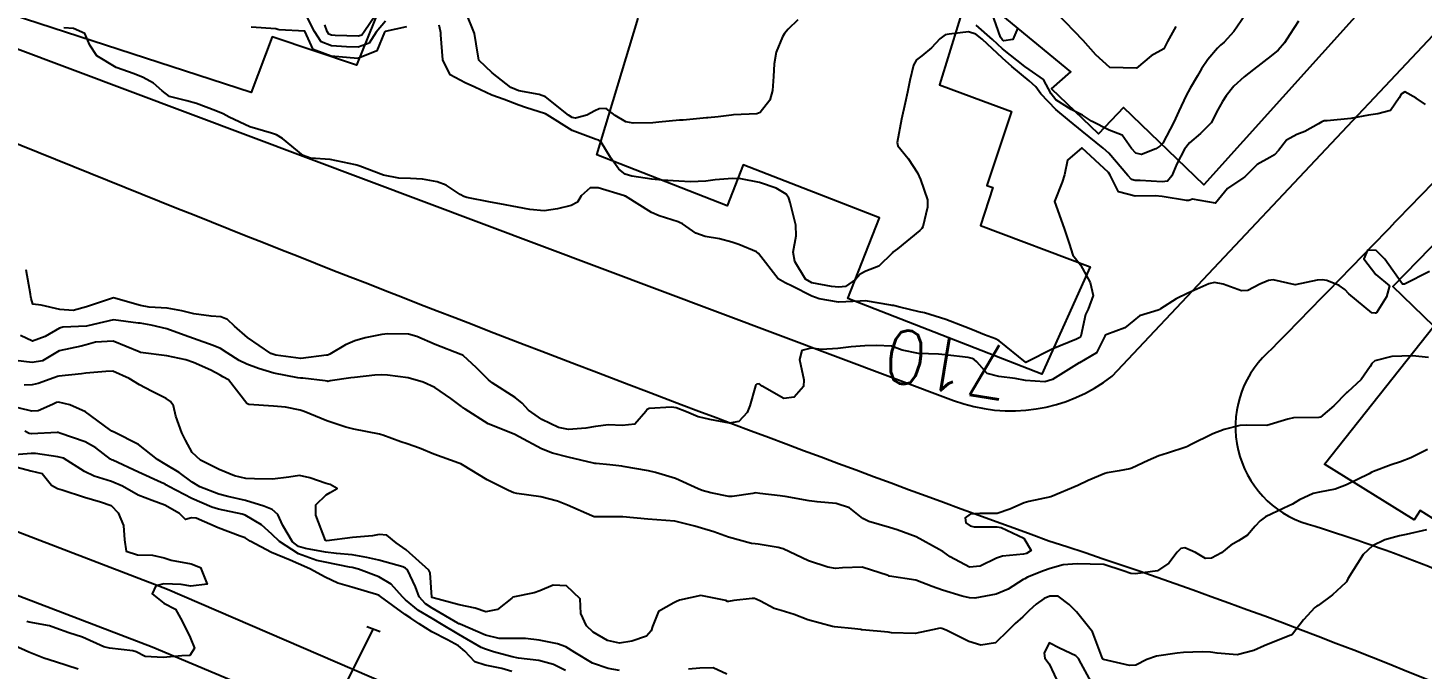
# Model space of a CAD drawing. Header units: metres. Extents: x 292545 to 299085, y 7450245 to 7463078.
# Drawn here: x 292854.6 to 292958.5, y 7462807.4 to 7462855.1 of the extents above; entities that cross this region are included whole.
import ezdxf
from ezdxf.enums import TextEntityAlignment as Align

# ---------------------------------------------------------------- set-up
doc = ezdxf.new("R2010")
doc.units = ezdxf.units.M
for name, color, linetype in [('Cotas', 45, 'Continuous'), ('Curvas de Nivel 1m', 11, 'Continuous'), ('Curvas de Nivel 5m', 15, 'Continuous'), ('Edificações', 30, 'Continuous'), ('Linha Férrea', 20, 'Continuous'), ('Pórtico', 62, 'Continuous'), ('Vias Primárias', 230, 'Continuous')]:
    doc.layers.add(name, color=color, linetype=linetype)
doc.styles.add('Style-STANDARD', font='STANDARD.shx')

msp = doc.modelspace()

# ---------------------------------------------------------------- linework, layer by layer
at = {"layer": 'Curvas de Nivel 1m', "flags": 128}
for points, elevation in [([(292881.26, 7462855.64), (292880.57, 7462854.82), (292880.06, 7462854.01), (292879.24, 7462853.7), (292878.36, 7462853.72), (292877.24, 7462853.81), (292876.47, 7462854.09), (292875.99, 7462854.87), (292875.27, 7462856.27)], 713), ([(292880.52, 7462856.08), (292879.68, 7462854.83), (292879.5, 7462854.59), (292879.25, 7462854.51), (292877.53, 7462854.58), (292877.25, 7462854.59), (292877.05, 7462854.67), (292876.93, 7462854.86), (292876.75, 7462855.37)], 714), ([(292949.27, 7462855.63), (292948.62, 7462854.65), (292948.23, 7462854.02), (292947.77, 7462853.49), (292947.23, 7462853.05), (292945.92, 7462852.05), (292945.22, 7462851.5), (292944.47, 7462850.81), (292943.88, 7462850.07), (292943.61, 7462849.66), (292943.18, 7462848.87), (292942.93, 7462848.33), (292942.77, 7462848.08), (292941.98, 7462847.28), (292941.16, 7462846.58), (292940.78, 7462846.11), (292940.22, 7462845.03), (292939.83, 7462844.12), (292939.52, 7462843.72), (292939.12, 7462843.67), (292937.49, 7462843.78), (292937.12, 7462843.78), (292936.83, 7462843.86), (292936.56, 7462844.16), (292935.15, 7462845.8), (292934.72, 7462846.18), (292933.17, 7462847.46), (292932.23, 7462848.21), (292931.19, 7462849.05), (292930.09, 7462850.24), (292929.71, 7462850.75), (292929.21, 7462851.2), (292927.92, 7462852.26), (292927.23, 7462852.87), (292925.72, 7462854.29), (292925.25, 7462854.67), (292924.7, 7462854.85), (292923.25, 7462854.68), (292922.96, 7462854.61), (292922.56, 7462854.33), (292921.93, 7462853.64), (292921.23, 7462853.05), (292920.82, 7462852.75), (292920.61, 7462852.35), (292920.33, 7462851.23), (292920.14, 7462850.35), (292919.97, 7462849.57), (292919.7, 7462848.35), (292919.39, 7462846.6), (292919.43, 7462846.37), (292920.21, 7462845.42), (292920.89, 7462844.34), (292921.13, 7462843.86), (292921.63, 7462842.33), (292921.64, 7462841.79), (292921.29, 7462840.34), (292921.22, 7462840.2), (292921.08, 7462840.05), (292919.4, 7462838.7), (292919.06, 7462838.44), (292919.03, 7462838.41), (292919, 7462838.37), (292918.02, 7462837.41), (292917.04, 7462837.03), (292916.62, 7462836.81), (292916.28, 7462836.4), (292915.53, 7462835.9), (292915.03, 7462835.84), (292914.5, 7462835.89), (292913.03, 7462836.16), (292912.55, 7462836.44), (292911.76, 7462837.74), (292911.64, 7462838.45), (292911.86, 7462839.67), (292911.83, 7462840.45), (292911.42, 7462842.14), (292911.32, 7462842.46), (292911.11, 7462842.77), (292910.37, 7462843.21), (292909.12, 7462843.64), (292907.73, 7462843.89), (292907.12, 7462843.93), (292905.82, 7462843.83), (292905.12, 7462843.72), (292903.99, 7462843.67), (292903.12, 7462843.74), (292901.89, 7462843.8), (292901.12, 7462843.88), (292899.62, 7462844.1), (292899.13, 7462844.26), (292898.65, 7462844.61), (292898.03, 7462845.5), (292897.34, 7462846.63), (292897.15, 7462846.77), (292896.97, 7462846.82), (292895.17, 7462847.5), (292893.32, 7462848.67), (292893.18, 7462848.75), (292891.7, 7462849.21), (292891.19, 7462849.38), (292890.11, 7462849.8), (292889.2, 7462850.13), (292887.93, 7462850.73), (292887.21, 7462851.04), (292886.09, 7462851.64), (292885.55, 7462852.77), (292885.38, 7462854.63), (292885.38, 7462854.77), (292885.36, 7462854.88), (292885.26, 7462855.35)], 712), ([(292911.99, 7462855.73), (292911.26, 7462855.03), (292910.99, 7462854.73), (292910.84, 7462854.46), (292910.37, 7462853.33), (292910.21, 7462852.47), (292910.17, 7462851.51), (292910.1, 7462850.47), (292909.91, 7462849.75), (292909.18, 7462848.84), (292908.92, 7462848.74), (292907.18, 7462848.66), (292907.04, 7462848.65), (292906.05, 7462848.52), (292905.27, 7462848.44), (292905.18, 7462848.43), (292903.44, 7462848.28), (292903.18, 7462848.26), (292901.64, 7462848.11), (292901.18, 7462848.07), (292899.72, 7462848.05), (292899.18, 7462848.15), (292898.38, 7462848.61), (292897.7, 7462849.14), (292897.19, 7462849.1), (292896.86, 7462848.96), (292896.26, 7462848.64), (292895.42, 7462848.41), (292895.18, 7462848.47), (292894.9, 7462848.65), (292893.2, 7462850), (292892.71, 7462850.19), (292891.2, 7462850.44), (292890.61, 7462850.71), (292889.21, 7462851.79), (292888.23, 7462852.73), (292888.03, 7462853.95), (292887.91, 7462854.73), (292887.27, 7462856.26)], 713), ([(292945.27, 7462856.06), (292944.45, 7462854.87), (292943.73, 7462854.08), (292943.47, 7462853.85), (292943.24, 7462853.63), (292942.53, 7462852.79), (292942.06, 7462852.09), (292941.75, 7462851.56), (292941.21, 7462850.65), (292940.91, 7462850.1), (292940.37, 7462848.93), (292940, 7462848.12), (292939.16, 7462846.56), (292938.96, 7462846.33), (292938.65, 7462846.13), (292937.58, 7462845.71), (292937.15, 7462845.8), (292936.84, 7462846.15), (292936.13, 7462847.14), (292935.17, 7462847.53), (292933.87, 7462848.19), (292933.18, 7462848.63), (292932.34, 7462849.06), (292931.2, 7462849.78), (292930.85, 7462850.23), (292930.28, 7462851.3), (292929.22, 7462852.04), (292928.89, 7462852.25), (292927.24, 7462853.58), (292926.49, 7462854.28), (292925.26, 7462855.33)], 713), ([(292928.37, 7462855.14), (292927.99, 7462854.26), (292927.33, 7462854.18), (292927.24, 7462854.24), (292927.21, 7462854.27), (292927.07, 7462854.45), (292926.43, 7462856.28)], 714), ([(292940.13, 7462855.25), (292939.53, 7462854.13), (292939.24, 7462853.58), (292938.31, 7462853.06), (292937.22, 7462852.15), (292935.22, 7462852.18), (292934.19, 7462853.14), (292933.24, 7462854.2), (292931.27, 7462856.22)], 714), ([(292958.73, 7462849.44), (292958.05, 7462849.91), (292957.2, 7462850.37), (292956.92, 7462850.2), (292956.78, 7462849.92), (292956.13, 7462848.99), (292955.18, 7462848.73), (292954.49, 7462848.64), (292953.18, 7462848.39), (292951.42, 7462848.23), (292951.18, 7462848.21), (292951.02, 7462848.15), (292950.77, 7462847.99), (292949.74, 7462847.43), (292949.16, 7462847.21), (292948.39, 7462846.79), (292947.79, 7462846.02), (292947.49, 7462845.69), (292947.14, 7462845.48), (292946.21, 7462844.97), (292945.29, 7462844.06), (292945.12, 7462843.94), (292944, 7462843.19), (292943.1, 7462842.08), (292941.39, 7462842.39), (292941.1, 7462842.28), (292940.94, 7462842.28), (292939.11, 7462842.58), (292938.61, 7462842.63), (292937.11, 7462842.6), (292935.88, 7462842.93), (292935.25, 7462844.18), (292935.13, 7462844.38), (292933.15, 7462846.2), (292932.07, 7462845.28), (292931.84, 7462844.21), (292931.68, 7462843.66), (292931.1, 7462842.22), (292931.81, 7462840.21), (292932.19, 7462839.08), (292932.47, 7462838.21), (292933.05, 7462837.51), (292933.75, 7462836.19), (292933.99, 7462835.22), (292933.61, 7462834.19), (292933.4, 7462833.8), (292933.06, 7462832.2), (292933.04, 7462832.14), (292932.98, 7462832.1), (292932.74, 7462831.96), (292930.97, 7462831.24), (292929.02, 7462830.25), (292928.97, 7462830.24), (292928.94, 7462830.25), (292926.98, 7462831.85), (292926.7, 7462832), (292925.89, 7462832.29), (292924.99, 7462832.66), (292924.42, 7462832.88), (292923, 7462833.44), (292921.42, 7462833.92), (292921.01, 7462834.01), (292919.57, 7462834.36), (292919.12, 7462834.48), (292919.01, 7462834.48), (292918.9, 7462834.49), (292917.02, 7462834.81), (292916.62, 7462834.79), (292915.02, 7462834.73), (292913.57, 7462834.98), (292913.02, 7462835.18), (292911.57, 7462835.91), (292911.03, 7462836.16), (292910.53, 7462836.47), (292909.06, 7462838.35), (292908.91, 7462838.48), (292907.59, 7462839.02), (292907.07, 7462839.2), (292906.16, 7462839.43), (292905.07, 7462839.62), (292904.39, 7462839.85), (292903.39, 7462840.56), (292903.18, 7462840.66), (292903.08, 7462840.69), (292901.66, 7462841.14), (292901.09, 7462841.4), (292899.15, 7462842.6), (292899.1, 7462842.62), (292899.07, 7462842.64), (292897.11, 7462843.24), (292896.51, 7462843.24), (292895.85, 7462842.64), (292895.57, 7462842.17), (292895.1, 7462841.91), (292894.09, 7462841.66), (292893.09, 7462841.51), (292892.02, 7462841.61), (292891.1, 7462841.79), (292889.78, 7462842.04), (292889.1, 7462842.17), (292887.34, 7462842.51), (292887.11, 7462842.59), (292886.84, 7462842.74), (292885.78, 7462843.42), (292885.12, 7462843.67), (292884.03, 7462843.88), (292883.12, 7462843.93), (292882.27, 7462843.95), (292881.13, 7462844.17), (292879.36, 7462844.84), (292879.2, 7462844.9), (292879.13, 7462844.92), (292879.03, 7462844.95), (292877.14, 7462845.33), (292875.69, 7462845.43), (292875.14, 7462845.63), (292873.59, 7462846.91), (292873.16, 7462847.18), (292872.77, 7462847.3), (292871.17, 7462847.77), (292869.63, 7462848.5), (292869.18, 7462848.73), (292868.63, 7462848.97), (292867.19, 7462849.5), (292866.48, 7462849.7), (292865.19, 7462850.03), (292864.64, 7462850.45), (292863.98, 7462851.02), (292863.21, 7462851.45), (292862.54, 7462851.71), (292861.22, 7462852.2), (292859.78, 7462853.06), (292859.24, 7462853.86), (292858.88, 7462854.71), (292858.03, 7462855.09), (292857.3, 7462855.15)], 711), ([(292882.84, 7462855.21), (292881.25, 7462854.87), (292881.2, 7462854.81), (292880.62, 7462853.43), (292879.22, 7462852.85), (292877.23, 7462853.02), (292875.88, 7462853.52), (292875.25, 7462854.88), (292873.34, 7462855), (292873.25, 7462855.02), (292873.11, 7462855.06), (292871.26, 7462855.2)], 712), ([(292958.97, 7462830.6), (292957.78, 7462830.72), (292956.97, 7462830.71), (292956.23, 7462830.67), (292954.97, 7462830.35), (292954.75, 7462830.15), (292954.62, 7462829.94), (292953.94, 7462828.96), (292952.93, 7462828.02), (292952.9, 7462828), (292952.86, 7462827.97), (292951.9, 7462827), (292950.91, 7462826.17), (292950.78, 7462826.13), (292948.91, 7462826.11), (292948.49, 7462826.02), (292946.91, 7462825.55), (292945.4, 7462825.56), (292944.91, 7462825.55), (292943.73, 7462825.24), (292942.9, 7462824.93), (292941.24, 7462824.1), (292941.02, 7462823.98), (292940.89, 7462823.92), (292939.53, 7462823.48), (292938.88, 7462823.28), (292938.07, 7462822.94), (292936.87, 7462822.36), (292936.72, 7462822.31), (292935.92, 7462822.17), (292935.03, 7462822.01), (292934.86, 7462821.97), (292933.61, 7462821.44), (292932.85, 7462821.07), (292930.84, 7462820.23), (292929.19, 7462819.89), (292928.84, 7462819.78), (292927.78, 7462819.32), (292926.83, 7462819), (292925.53, 7462818.99), (292924.83, 7462818.95), (292924.46, 7462818.67), (292924.49, 7462818.3), (292924.82, 7462818.08), (292925.13, 7462817.99), (292926.82, 7462817.99), (292927.14, 7462817.95), (292928.81, 7462817.16), (292929.37, 7462816.24), (292929.02, 7462816.01), (292928.79, 7462815.97), (292927.24, 7462815.82), (292926.79, 7462815.68), (292925.57, 7462815.08), (292924.78, 7462815.01), (292923.34, 7462815.77), (292922.79, 7462816.16), (292922.69, 7462816.22), (292922.51, 7462816.32), (292920.81, 7462817.25), (292919.39, 7462817.79), (292918.82, 7462817.95), (292917.26, 7462818.39), (292916.83, 7462818.62), (292915.84, 7462819.41), (292914.84, 7462819.73), (292913.43, 7462819.85), (292912.84, 7462819.93), (292911.05, 7462820.25), (292910.84, 7462820.28), (292910.68, 7462820.3), (292909.16, 7462820.49), (292908.84, 7462820.52), (292908.82, 7462820.52), (292908.64, 7462820.49), (292907.09, 7462820.26), (292906.84, 7462820.26), (292905.5, 7462820.52), (292904.85, 7462820.71), (292904.55, 7462820.83), (292902.86, 7462821.6), (292901.39, 7462822.05), (292900.87, 7462822.17), (292898.97, 7462822.5), (292898.87, 7462822.51), (292897.97, 7462822.61), (292896.97, 7462822.72), (292896.87, 7462822.72), (292896.76, 7462822.74), (292894.88, 7462823.19), (292893.7, 7462823.49), (292892.88, 7462823.81), (292891.22, 7462824.7), (292890.9, 7462824.87), (292890.6, 7462825), (292888.91, 7462825.67), (292887.2, 7462826.75), (292887.04, 7462826.86), (292886.92, 7462826.96), (292886.13, 7462827.56), (292884.94, 7462828.37), (292884.08, 7462828.78), (292882.95, 7462829.09), (292881.43, 7462829.29), (292880.95, 7462829.31), (292880.48, 7462829.3), (292878.95, 7462829.12), (292878.7, 7462829.09), (292877.16, 7462828.86), (292876.97, 7462828.83), (292876.94, 7462828.84), (292876.92, 7462828.84), (292876.78, 7462828.86), (292875.12, 7462829.06), (292874.94, 7462829.07), (292874.75, 7462829.08), (292872.95, 7462829.45), (292871.82, 7462829.79), (292870.95, 7462830.11), (292870.38, 7462830.37), (292869.48, 7462830.95), (292868.97, 7462831.28), (292868.44, 7462831.5), (292866.98, 7462832.02), (292866.27, 7462832.27), (292864.99, 7462832.74), (292863.82, 7462833.02), (292862.99, 7462833.15), (292862.85, 7462833.17), (292861, 7462833.4), (292859.51, 7462833.07), (292858.99, 7462832.94), (292857.24, 7462832.85), (292856.99, 7462832.79), (292855.93, 7462832.16), (292854.98, 7462831.82), (292854.08, 7462832.23)], 709), ([(292958.89, 7462823.76), (292957.65, 7462823.14), (292956.88, 7462822.85), (292956.18, 7462822.62), (292954.87, 7462822.11), (292954.75, 7462822.06), (292954.54, 7462821.94), (292952.85, 7462821.13), (292952.02, 7462820.81), (292950.85, 7462820.58), (292950.36, 7462820.48), (292949.36, 7462820), (292949.04, 7462819.81), (292948.84, 7462819.7), (292948.19, 7462819.38), (292946.83, 7462818.75), (292946.41, 7462818.46), (292946.05, 7462818.05), (292945.48, 7462817.39), (292944.81, 7462816.95), (292944.24, 7462816.63), (292943.55, 7462816.07), (292942.79, 7462815.66), (292942.35, 7462815.64), (292941.6, 7462816.1), (292940.8, 7462816.43), (292940.52, 7462816.39), (292940.23, 7462816.12), (292939.61, 7462815.3), (292938.78, 7462814.73), (292937.13, 7462814.51), (292936.78, 7462814.53), (292936.22, 7462814.72), (292934.78, 7462815.21), (292933.75, 7462815.22), (292932.78, 7462815.25), (292931.74, 7462815.17), (292930.78, 7462814.91), (292930.28, 7462814.73), (292929.08, 7462814.25), (292928.88, 7462814.14), (292928.77, 7462814.08), (292927.65, 7462813.37), (292926.76, 7462812.98), (292925.17, 7462812.7), (292924.76, 7462812.72), (292924.22, 7462812.84), (292922.76, 7462813.29), (292922, 7462813.57), (292920.77, 7462814.02), (292918.81, 7462814.33), (292918.77, 7462814.34), (292918.7, 7462814.37), (292916.78, 7462815), (292915.3, 7462814.94), (292914.78, 7462814.89), (292914.21, 7462814.99), (292912.78, 7462815.46), (292910.9, 7462816.36), (292910.8, 7462816.4), (292910.52, 7462816.46), (292909.03, 7462816.71), (292908.81, 7462816.74), (292908.53, 7462816.77), (292906.81, 7462817.23), (292905.72, 7462817.62), (292904.82, 7462817.89), (292904.32, 7462818.04), (292902.82, 7462818.42), (292900.82, 7462818.58), (292898.96, 7462818.75), (292898.82, 7462818.75), (292896.93, 7462818.74), (292896.82, 7462818.75), (292896.64, 7462818.82), (292894.83, 7462819.62), (292894.08, 7462819.91), (292892.84, 7462820.24), (292891.06, 7462820.48), (292890.84, 7462820.53), (292890.42, 7462820.7), (292888.85, 7462821.5), (292887, 7462822.62), (292886.87, 7462822.69), (292886.73, 7462822.75), (292884.88, 7462823.42), (292883.81, 7462823.86), (292882.89, 7462824.19), (292882.42, 7462824.33), (292881.06, 7462824.82), (292880.89, 7462824.87), (292880.83, 7462824.89), (292878.9, 7462825.28), (292878.32, 7462825.43), (292876.91, 7462825.88), (292875.21, 7462826.59), (292874.92, 7462826.69), (292873.83, 7462826.9), (292872.92, 7462826.98), (292871.09, 7462827.1), (292870.93, 7462827.18), (292869.57, 7462828.95), (292869.16, 7462829.17), (292868.95, 7462829.28), (292868.25, 7462829.67), (292866.96, 7462830.24), (292866.4, 7462830.43), (292864.97, 7462830.74), (292863.02, 7462830.98), (292862.97, 7462830.99), (292862.91, 7462831.03), (292860.98, 7462831.83), (292859.66, 7462831.75), (292858.98, 7462831.55), (292858.6, 7462831.46), (292856.97, 7462831.1), (292855.72, 7462830.36), (292854.96, 7462830.23), (292853.72, 7462830.38)], 708), ([(292958.81, 7462817.77), (292957.3, 7462817.42), (292956.81, 7462817.32), (292955.71, 7462817.03), (292954.8, 7462816.59), (292954.09, 7462815.95), (292952.95, 7462814.14), (292952.87, 7462813.97), (292952.84, 7462813.9), (292952.77, 7462813.83), (292951.8, 7462812.94), (292950.75, 7462812.15), (292950.64, 7462812.09), (292950.5, 7462811.99), (292949.65, 7462811.09), (292948.83, 7462810.01), (292948.77, 7462809.96), (292948.72, 7462809.94), (292948.62, 7462809.91), (292946.71, 7462809.15), (292945.96, 7462808.8), (292944.71, 7462808.48), (292943.21, 7462808.59), (292942.71, 7462808.67), (292942.1, 7462808.71), (292940.71, 7462808.64), (292940.23, 7462808.59), (292938.71, 7462808.37), (292937.99, 7462808.14), (292937.15, 7462807.7), (292936.7, 7462807.68), (292934.75, 7462808.13), (292934.7, 7462808.16), (292934.69, 7462808.18), (292934.67, 7462808.21), (292933.93, 7462810.19), (292932.75, 7462811.68), (292932.2, 7462812.21), (292931.37, 7462812.83), (292930.76, 7462812.85), (292930.32, 7462812.67), (292929.73, 7462812.24), (292929.21, 7462811.78), (292928.74, 7462811.31), (292928.18, 7462810.8), (292927.63, 7462810.26), (292926.71, 7462809.38), (292925.61, 7462809.19), (292924.71, 7462809.47), (292923.03, 7462810.32), (292922.72, 7462810.44), (292922.59, 7462810.46), (292922.01, 7462810.33), (292920.72, 7462810.07), (292918.97, 7462810.12), (292918.72, 7462810.15), (292916.78, 7462810.34), (292916.72, 7462810.34), (292916.68, 7462810.35), (292916.23, 7462810.4), (292914.72, 7462810.55), (292914.57, 7462810.58), (292912.73, 7462811.09), (292911.71, 7462811.47), (292910.74, 7462811.77), (292910.21, 7462811.93), (292909.2, 7462812.48), (292908.89, 7462812.62), (292908.75, 7462812.66), (292908.57, 7462812.68), (292907.22, 7462812.51), (292906.82, 7462812.44), (292906.75, 7462812.45), (292906.61, 7462812.51), (292904.76, 7462812.89), (292903.17, 7462812.55), (292902.89, 7462812.41), (292902.75, 7462812.35), (292901.61, 7462811.7), (292901.16, 7462810.58), (292901.05, 7462810.25), (292900.72, 7462809.87), (292899.61, 7462809.49), (292898.71, 7462809.35), (292897.8, 7462809.53), (292896.73, 7462810.15), (292896.23, 7462810.64), (292895.83, 7462811.56), (292895.76, 7462812.64), (292894.76, 7462813.61), (292893.76, 7462813.66), (292892.76, 7462813.24), (292892.35, 7462813.09), (292890.75, 7462812.76), (292890.72, 7462812.74), (292890.68, 7462812.7), (292889.62, 7462811.84), (292888.74, 7462811.67), (292887.95, 7462811.94), (292886.75, 7462812.2), (292884.81, 7462812.71), (292884.75, 7462812.74), (292884.73, 7462812.75), (292884.72, 7462812.77), (292884.59, 7462814.59), (292884.51, 7462814.77), (292882.8, 7462816.28), (292882.07, 7462816.8), (292881.38, 7462817.38), (292880.81, 7462817.44), (292880.29, 7462817.34), (292878.81, 7462817.21), (292876.89, 7462816.96), (292876.8, 7462816.99), (292876.09, 7462818.88), (292876.08, 7462819.64), (292876.85, 7462820.39), (292877.16, 7462820.55), (292877.68, 7462820.86), (292877.14, 7462821.15), (292876.86, 7462821.23), (292875.63, 7462821.65), (292874.86, 7462821.81), (292874.07, 7462821.69), (292872.86, 7462821.56), (292871.51, 7462821.58), (292870.86, 7462821.6), (292870.02, 7462821.79), (292868.87, 7462822.27), (292867.48, 7462822.97), (292866.88, 7462823.54), (292866.36, 7462824.46), (292866.11, 7462824.99), (292865.66, 7462826.25), (292865.47, 7462827), (292865.25, 7462827.33), (292864.93, 7462827.55), (292863.85, 7462828.11), (292862.94, 7462828.58), (292862.18, 7462829.04), (292860.95, 7462829.58), (292860.43, 7462829.57), (292858.95, 7462829.43), (292858.63, 7462829.4), (292856.94, 7462829.22), (292856.85, 7462829.2), (292856.57, 7462829.1), (292855.39, 7462828.67), (292854.94, 7462828.57), (292854.35, 7462828.54)], 707), ([(292898.69, 7462807.32), (292897.86, 7462807.45), (292896.7, 7462807.86), (292895.38, 7462808.64), (292894.71, 7462809.08), (292894.08, 7462809.29), (292892.72, 7462809.56), (292891.71, 7462809.7), (292890.72, 7462809.69), (292889.74, 7462809.69), (292888.72, 7462809.94), (292886.83, 7462810.75), (292886.77, 7462810.78), (292886.73, 7462810.79), (292886.66, 7462810.83), (292884.74, 7462811.94), (292884.24, 7462812.26), (292883.79, 7462812.78), (292883.5, 7462813.53), (292882.91, 7462814.79), (292882.77, 7462814.92), (292882.55, 7462815.02), (292880.78, 7462815.52), (292879.88, 7462815.73), (292878.79, 7462815.92), (292877.63, 7462816.01), (292876.79, 7462816.12), (292875.3, 7462816.38), (292874.8, 7462816.55), (292874.34, 7462816.89), (292873.63, 7462818.09), (292873.25, 7462818.91), (292872.83, 7462819.3), (292872.2, 7462819.55), (292870.84, 7462819.96), (292869.53, 7462820.27), (292868.85, 7462820.44), (292867.43, 7462820.97), (292866.86, 7462821.32), (292865.91, 7462822.04), (292864.87, 7462822.66), (292864.29, 7462823.02), (292862.88, 7462824.14), (292861.05, 7462825.05), (292860.89, 7462825.12), (292860.7, 7462825.25), (292858.92, 7462826.56), (292857.75, 7462827.09), (292856.92, 7462827.27), (292856.77, 7462827.25), (292856.46, 7462827.1), (292855.39, 7462826.64), (292854.92, 7462826.62), (292853, 7462827.07)], 706), ([(292890.69, 7462807.23), (292889.94, 7462807.46), (292888.69, 7462807.71), (292887.92, 7462807.95), (292887.18, 7462808.74), (292886.71, 7462809.14), (292885.88, 7462809.59), (292884.72, 7462810.18), (292883.79, 7462810.78), (292883.15, 7462811.2), (292882.74, 7462811.48), (292880.89, 7462812.82), (292880.81, 7462812.88), (292880.75, 7462812.92), (292880.61, 7462812.97), (292878.76, 7462813.52), (292877.71, 7462813.8), (292876.77, 7462814.25), (292875.64, 7462814.88), (292874.78, 7462815.26), (292874.17, 7462815.51), (292872.79, 7462816.08), (292871.2, 7462816.93), (292870.96, 7462817.09), (292870.81, 7462817.18), (292870.45, 7462817.3), (292868.81, 7462817.93), (292867.16, 7462818.64), (292866.82, 7462818.67), (292866.38, 7462818.55), (292865.92, 7462818.99), (292864.83, 7462819.62), (292863.9, 7462819.96), (292862.84, 7462820.36), (292861.67, 7462821.04), (292860.86, 7462821.38), (292859.56, 7462821.77), (292858.86, 7462822.13), (292857.28, 7462823.1), (292856.87, 7462823.22), (292855.21, 7462823.46), (292854.88, 7462823.45), (292853.03, 7462823.31)], 704), ([(292853.46, 7462822.55), (292854.86, 7462822.17), (292855.7, 7462821.96), (292856.39, 7462821.11), (292856.85, 7462820.86), (292857.18, 7462820.76), (292858.84, 7462820.21), (292860.04, 7462819.86), (292860.83, 7462819.59), (292861.35, 7462819.04), (292861.76, 7462818.1), (292861.84, 7462817.04), (292861.95, 7462816.2), (292862.79, 7462815.93), (292863.92, 7462815.89), (292864.79, 7462815.69), (292865.31, 7462815.52), (292866.79, 7462815.24), (292867.5, 7462814.97), (292867.99, 7462813.74), (292866.76, 7462813.59), (292866.04, 7462813.71), (292864.76, 7462813.77), (292864.17, 7462813.61), (292863.89, 7462813.02), (292864.75, 7462812.33), (292865.62, 7462811.88), (292866.12, 7462810.99), (292866.71, 7462809.77), (292867.04, 7462808.98), (292866.7, 7462808.43), (292866.1, 7462808.39), (292864.7, 7462808.28), (292863.36, 7462808.36), (292862.7, 7462808.69), (292862.44, 7462808.77), (292860.7, 7462808.96), (292860.29, 7462809.06), (292858.71, 7462809.8), (292857.69, 7462810.12), (292856.72, 7462810.47), (292856.25, 7462810.63), (292854.73, 7462810.91), (292854.56, 7462810.96)], 704), ([(292858.37, 7462807.4), (292856.69, 7462807.95), (292855.81, 7462808.23), (292854.71, 7462808.67), (292853.65, 7462809.14)], 703), ([(292933.99, 7462806.19), (292933.08, 7462807.82), (292932.88, 7462808.2), (292932.7, 7462808.4), (292931.48, 7462808.98), (292930.71, 7462809.37), (292930.33, 7462808.61), (292930.37, 7462808.23), (292930.7, 7462807.81), (292931.45, 7462806.22)], 706), ([(292906.69, 7462807.04), (292905.67, 7462807.5), (292904.69, 7462807.49), (292903.84, 7462807.4)], 706)]:
    msp.add_lwpolyline(points, dxfattribs=dict(at, elevation=elevation))
at = {"layer": 'Curvas de Nivel 5m', "flags": 128}
for points, elevation in [([(292959.04, 7462837.01), (292957.17, 7462836.05), (292957.03, 7462836.06), (292955.7, 7462837.93), (292955.06, 7462838.56), (292954.41, 7462838.6), (292954.15, 7462837.95), (292955.04, 7462836.77), (292956.05, 7462835.93), (292955.82, 7462835.13), (292955.09, 7462833.94), (292955.03, 7462833.91), (292955, 7462833.91), (292954.73, 7462833.94), (292953.02, 7462835.35), (292952.72, 7462835.66), (292952.3, 7462835.97), (292951.39, 7462836.34), (292951.04, 7462836.39), (292950.66, 7462836.37), (292949.03, 7462836.01), (292947.39, 7462836.39), (292947.04, 7462836.34), (292946.39, 7462836.05), (292945.51, 7462835.58), (292945.03, 7462835.57), (292943.67, 7462836.07), (292943.03, 7462836.18), (292942.59, 7462836.09), (292941.03, 7462835.39), (292940.17, 7462834.97), (292939.01, 7462834.22), (292938.96, 7462834.18), (292938.82, 7462834.13), (292937.44, 7462833.71), (292937, 7462833.37), (292936.34, 7462832.82), (292934.99, 7462832.32), (292934.89, 7462832.27), (292934.85, 7462832.18), (292934.22, 7462830.94), (292932.96, 7462830.21), (292932.94, 7462830.2), (292930.95, 7462828.96), (292930.39, 7462828.8), (292928.95, 7462828.89), (292928.17, 7462829.04), (292926.95, 7462829.18), (292926.08, 7462829.41), (292925.31, 7462830.29), (292925.12, 7462830.45), (292924.97, 7462830.53), (292924.66, 7462830.61), (292922.97, 7462830.8), (292922.45, 7462830.84), (292920.97, 7462830.89), (292919.75, 7462831.14), (292918.97, 7462831.45), (292917.85, 7462831.5), (292916.97, 7462831.47), (292915.96, 7462831.41), (292914.97, 7462831.27), (292913.75, 7462831.21), (292912.97, 7462831.31), (292912.28, 7462831.13), (292912.1, 7462830.45), (292912.44, 7462828.95), (292912.41, 7462828.45), (292911.72, 7462827.66), (292910.93, 7462827.55), (292909.33, 7462828.48), (292909.11, 7462828.65), (292908.94, 7462828.62), (292908.87, 7462828.56), (292908.82, 7462828.49), (292908.42, 7462827), (292908.22, 7462826.5), (292907.58, 7462825.83), (292906.9, 7462825.71), (292905.43, 7462826), (292904.91, 7462826.11), (292904.56, 7462826.19), (292903.69, 7462826.55), (292902.92, 7462826.85), (292902.57, 7462826.92), (292900.92, 7462826.81), (292900.77, 7462826.73), (292900.66, 7462826.58), (292899.84, 7462825.65), (292898.9, 7462825.54), (292897.88, 7462825.59), (292896.9, 7462825.47), (292896.2, 7462825.34), (292894.9, 7462825.25), (292894.16, 7462825.4), (292892.91, 7462825.98), (292891.93, 7462826.69), (292891.44, 7462827.2), (292890.93, 7462827.62), (292889.21, 7462828.72), (292888.95, 7462828.94), (292888.05, 7462829.83), (292887.05, 7462830.75), (292886.96, 7462830.8), (292886.88, 7462830.83), (292884.97, 7462831.56), (292883.6, 7462832.17), (292882.99, 7462832.34), (292881.44, 7462832.36), (292880.99, 7462832.32), (292879.75, 7462832.06), (292878.98, 7462831.85), (292878.28, 7462831.55), (292877.13, 7462830.86), (292877.02, 7462830.8), (292876.96, 7462830.79), (292876.87, 7462830.77), (292874.96, 7462830.54), (292873.09, 7462830.78), (292872.96, 7462830.82), (292872.89, 7462830.84), (292872.74, 7462830.91), (292870.98, 7462832.1), (292870.03, 7462832.94), (292869.49, 7462833.44), (292869, 7462833.64), (292868.29, 7462833.67), (292867, 7462833.85), (292866.1, 7462834.08), (292865.01, 7462834.27), (292863.67, 7462834.36), (292863.01, 7462834.47), (292861.01, 7462835.05), (292859.01, 7462834.37), (292858, 7462834.09), (292857, 7462834.17), (292855.63, 7462834.49), (292855.01, 7462834.57), (292854.88, 7462834.99), (292854.86, 7462835.12), (292854.83, 7462835.31), (292854.5, 7462837.13)], 710), ([(292894.69, 7462807.32), (292893.78, 7462807.75), (292892.7, 7462808.05), (292891.17, 7462808.23), (292890.7, 7462808.32), (292889.32, 7462808.71), (292888.71, 7462808.9), (292888.4, 7462809.03), (292886.72, 7462809.98), (292885.45, 7462810.76), (292884.74, 7462811.17), (292883.73, 7462811.77), (292882.75, 7462812.57), (292882.54, 7462812.8), (292881.7, 7462813.74), (292880.77, 7462814.27), (292879.25, 7462814.84), (292878.78, 7462814.98), (292878.6, 7462815.01), (292876.78, 7462815.37), (292876.16, 7462815.5), (292874.79, 7462815.98), (292873.37, 7462816.9), (292872.81, 7462817.45), (292872.03, 7462818.14), (292870.82, 7462818.86), (292870.59, 7462818.94), (292868.83, 7462819.31), (292868.34, 7462819.46), (292866.84, 7462820.1), (292865.12, 7462821.01), (292864.96, 7462821.11), (292864.85, 7462821.17), (292864.57, 7462821.3), (292862.86, 7462822.06), (292860.96, 7462822.96), (292860.87, 7462823), (292860.84, 7462823.01), (292860.79, 7462823.05), (292859.7, 7462823.88), (292858.89, 7462824.32), (292857.02, 7462824.97), (292856.89, 7462825.01), (292856.81, 7462825.01), (292854.89, 7462824.92), (292854.72, 7462824.95), (292854.4, 7462825.13)], 705)]:
    msp.add_lwpolyline(points, dxfattribs=dict(at, elevation=elevation))
at = {"layer": 'Edificações'}
for points in [[(292956.88, 7462859.73), (292942.22, 7462843.45), (292936.23, 7462849.2), (292934.37, 7462847.26), (292930.89, 7462850.6), (292932.33, 7462851.87), (292926.71, 7462856.49)], [(292880.84, 7462856.66), (292879.12, 7462852.36), (292872.82, 7462854.47), (292871.27, 7462850.32), (292847.56, 7462858.05)], [(292924.69, 7462857.91), (292922.53, 7462850.89), (292925.81, 7462849.68), (292927.91, 7462848.91), (292926.06, 7462843.4), (292926.51, 7462843.25), (292925.59, 7462840.42), (292933.77, 7462837.36), (292930.17, 7462829.36), (292915.72, 7462835), (292918.06, 7462841), (292907.92, 7462844.95), (292906.73, 7462841.9), (292897.01, 7462845.7), (292900.09, 7462855.85)], [(292960.7, 7462817.73), (292958.33, 7462819.21), (292957.9, 7462818.52), (292951.22, 7462822.67), (292959.35, 7462832.93), (292956.3, 7462835.9), (292976.89, 7462856.99)]]:
    msp.add_lwpolyline(points, dxfattribs=at)
at = {"layer": 'Linha Férrea', "linetype": 'Continuous'}
for points in [[(292708.86, 7462855.05), (292757.78, 7462844.79), (292771.43, 7462841.91), (292803.54, 7462834.54), (292815.96, 7462830.88), (292833.16, 7462825.07), (292849.3, 7462819.4), (292865.03, 7462813.35), (292881.32, 7462806.35), (292893.28, 7462800.9), (292902.88, 7462797.38), (292908.77, 7462794.76), (292921.4, 7462788.42), (292936.97, 7462782.2), (292947.58, 7462777.73), (292978.33, 7462765.93), (292994.87, 7462760.17), (293016.57, 7462753.94)], [(292747.04, 7462843.29), (292766.8, 7462838.97), (292779.12, 7462836.21), (292790.35, 7462833.78), (292806.89, 7462829.16), (292818.89, 7462825.46), (292830.45, 7462821.64), (292837.66, 7462819.04), (292853.18, 7462813.16), (292863.89, 7462809.06), (292880.38, 7462802.15), (292895.27, 7462795.78), (292905.98, 7462790.94), (292925.42, 7462782.38), (292943.82, 7462774.59), (292961.02, 7462767.76), (292977.84, 7462761.76), (292996.45, 7462755.67), (293012.78, 7462750.88), (293029.74, 7462746.66)]]:
    msp.add_lwpolyline(points, dxfattribs=at)
at = {"layer": 'Pórtico'}
for points in [[(292875.51, 7462800.73), (292880.37, 7462810.4)], [(292879.88, 7462810.58), (292880.87, 7462810.21)]]:
    msp.add_lwpolyline(points, dxfattribs=at)
at = {"layer": 'Vias Primárias'}
msp.add_lwpolyline([(292840.35, 7462858.67), (292923.59, 7462827.41, 0.261189), (292935.4, 7462829.22), (292965.68, 7462861.4, 0.527602), (292962.78, 7462871.1), (292910.23, 7462892.31, -0.143685), (292872.93, 7462921.78, -0.077991), (292857.96, 7462950.89, -0.014169), (292844.84, 7462985.36, 0.349713), (292830.89, 7462995.17, 0.018001), (292797, 7462994.3, 0.508918), (292787.55, 7462976.15, 0.000542), (292796.87, 7462952.02), (292821.31, 7462889.78), (292829.09, 7462869.8, 0.287326)], format="xyb", close=True, dxfattribs=at)
for points in [[(292544.9, 7462919.12, 0.001269), (292549.52, 7462917.53, 0.039704), (292579.38, 7462910.02, -0.007847), (292624.08, 7462904.69, -0.004949), (292674.49, 7462894.95, -0.030952), (292721.62, 7462887.28, -0.044186), (292767.47, 7462876.32, -0.030651), (292808.38, 7462863.32, 0.000174), (292847.68, 7462849.03, 0.010271), (292930.68, 7462816.97, -0.027484), (292973, 7462800.57, 0.004585), (293015.43, 7462787.31, 0.058276), (293044.9, 7462779.52)], [(293154.82, 7462918.85, -0.022807), (293149.28, 7462908.16, -0.038145), (293128.67, 7462881.79, -0.061134), (293099.21, 7462861.67, -0.078425), (293067.71, 7462849.44, -0.069277), (293044.9, 7462847.74, -0.061169), (293019.76, 7462851.03, -0.021146), (292989.22, 7462860.15, 0.330097), (292973.73, 7462858.6, 0.057212), (292961.23, 7462845.61, -0.002568), (292947.31, 7462831.27, 0.573361), (292949.45, 7462818.37, -0.039784), (292966.11, 7462811.91, 0.008148), (292987.47, 7462802.99), (293007.86, 7462797.06), (293044.78, 7462787.74), (293065.8, 7462784.08), (293088.79, 7462781.93), (293120.42, 7462780.28), (293179.87, 7462777.35)]]:
    msp.add_lwpolyline(points, format="xyb", dxfattribs=at)

# ---------------------------------------------------------------- texts
at = {"layer": 'Cotas', "style": 'Style-STANDARD'}
msp.add_text('710', height=4, rotation=171.0006, dxfattribs=at).set_placement((292923.11, 7462830.12, 710), align=Align.MIDDLE_CENTER)

doc.saveas('drawing.dxf')
